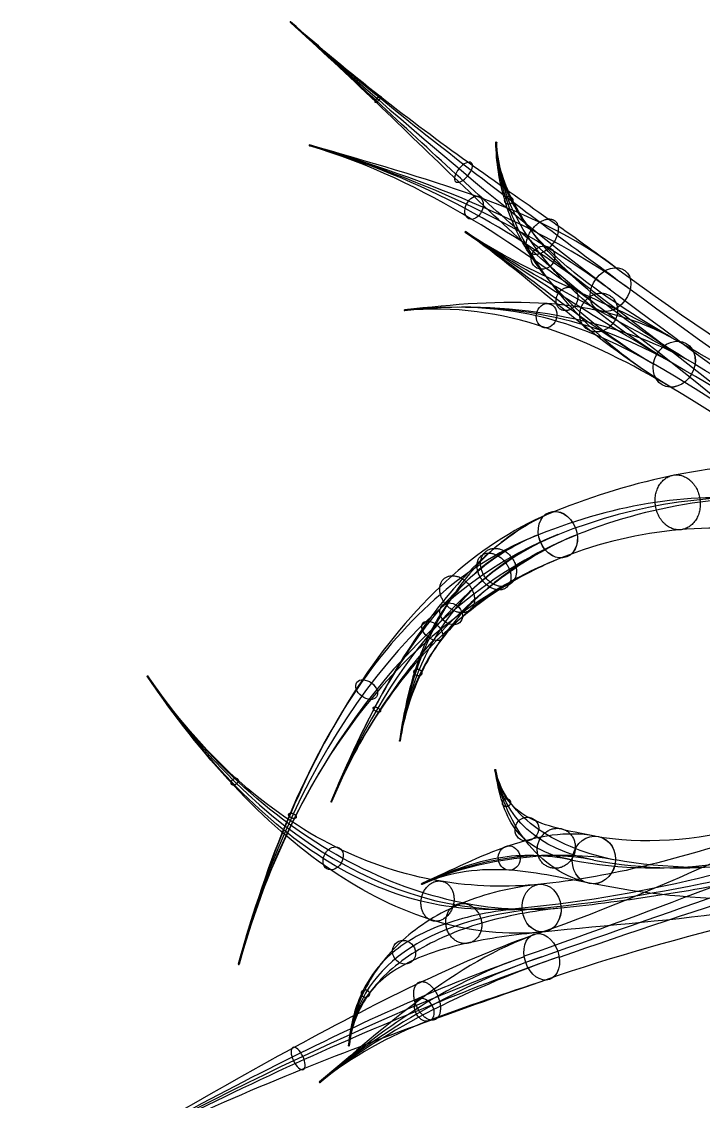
# Model space of a CAD drawing. Header units: inches. Extents: x -26 to 25.3, y -39.2 to 17.5.
# Drawn here: x -26.04 to -11.59, y -13.54 to 9.34 of the extents above; entities that cross this region are included whole.
import ezdxf

# ---------------------------------------------------------------- set-up
doc = ezdxf.new("R2010")
doc.units = ezdxf.units.IN
doc.header["$MEASUREMENT"] = 0
doc.layers.add('Default', color=7, linetype='Continuous', true_color=0xffffff)

msp = doc.modelspace()

# ---------------------------------------------------------------- linework, layer by layer
at = {"layer": 'Default', "extrusion": (0.740267, -0.664038, -0.105161)}
msp.add_circle((-6.636, 53.739, -27.179), 0.01, dxfattribs=at)
at = {"layer": 'Default', "extrusion": (0.770199, -0.226565, -0.596205)}
msp.add_circle((0.82, 34.303, -51.663), 0.01, dxfattribs=at)
at = {"layer": 'Default', "extrusion": (-0.008593, 0.323817, 0.946081)}
msp.add_circle((15.792, 14.202, 63.719), 0.01, dxfattribs=at)
at = {"layer": 'Default', "extrusion": (0.68067, -0.569087, -0.461333)}
msp.add_circle((-5.977, 40.93, -40.147), 0.259, dxfattribs=at)
at = {"layer": 'Default', "extrusion": (-0.657496, 0.315141, 0.684386)}
msp.add_circle((2.244, 28.508, 50.303), 0.259, dxfattribs=at)
at = {"layer": 'Default', "extrusion": (-0.424215, 0.291119, 0.857491)}
msp.add_circle((5.386, 16.372, 59.312), 0.01, dxfattribs=at)
at = {"layer": 'Default', "extrusion": (-0.248031, 0.309193, 0.918085)}
msp.add_circle((8.975, 11.15, 58.027), 0.259, dxfattribs=at)
at = {"layer": 'Default', "extrusion": (-0.526171, 0.394791, 0.753183)}
msp.add_circle((5.208, 24.186, 47.518), 0.508, dxfattribs=at)
msp.add_circle((5.208, 24.186, 47.518), 0.508, dxfattribs=at)
msp.add_circle((5.208, 24.186, 47.518), 0.508, dxfattribs=at)
at = {"layer": 'Default', "extrusion": (-0.586175, -0.065137, 0.807562)}
msp.add_circle((-5.182, 21.17, 58.584), 0.01, dxfattribs=at)
at = {"layer": 'Default', "extrusion": (-0.538437, 0.107465, 0.835785)}
msp.add_circle((-0.13, 17.686, 54.665), 0.259, dxfattribs=at)
at = {"layer": 'Default', "extrusion": (-0.473003, 0.276534, 0.836539)}
for radius in [0.508, 0.508, 0.507, 0.508]:
    msp.add_circle((4.364, 18.208, 48.95), radius, dxfattribs=at)
at = {"layer": 'Default', "extrusion": (-0.571936, -0.227194, 0.788208)}
for radius in [0.508, 0.507, 0.508, 0.508]:
    msp.add_circle((-3.993, 21.454, 50.556), radius, dxfattribs=at)
at = {"layer": 'Default', "extrusion": (-0.350657, -0.457416, 0.817197)}
msp.add_circle((-11.487, 22.344, 53.977), 0.259, dxfattribs=at)
at = {"layer": 'Default', "extrusion": (-0.509794, -0.60085, 0.615703)}
msp.add_circle((-10.909, 35.945, 45.776), 0.259, dxfattribs=at)
at = {"layer": 'Default', "extrusion": (-0.454969, 0.6675, 0.589446)}
msp.add_circle((21.864, 46.933, 45.905), 0.01, dxfattribs=at)
at = {"layer": 'Default', "extrusion": (-0.440729, -0.592952, 0.673918)}
msp.add_circle((-12.157, 33.386, 50.806), 0.259, dxfattribs=at)
at = {"layer": 'Default', "extrusion": (-0.093328, -0.640612, 0.762172)}
msp.add_circle((-16.984, 32.967, 51.848), 0.01, dxfattribs=at)
at = {"layer": 'Default', "extrusion": (-0.067154, 0.373177, 0.925326)}
msp.add_circle((16.9, 26.769, 55.886), 0.01, dxfattribs=at)
at = {"layer": 'Default', "extrusion": (0.359336, 0.870415, -0.336533)}
msp.add_circle((15.258, 50.682, -33.066), 0.01, dxfattribs=at)
at = {"layer": 'Default', "extrusion": (-0.256476, 0.234714, 0.937619)}
msp.add_circle((16.083, 14.485, 56.503), 0.259, dxfattribs=at)
at = {"layer": 'Default', "extrusion": (-0.43165, 0.083302, 0.898187)}
for radius in [0.507, 0.507, 0.508]:
    msp.add_circle((10.912, 13.005, 54.004), radius, dxfattribs=at)
at = {"layer": 'Default', "extrusion": (-0.561021, 0.330148, 0.759116)}
msp.add_circle((17.092, 29.41, 53.492), 0.259, dxfattribs=at)
at = {"layer": 'Default', "extrusion": (-0.449546, -0.062382, 0.891076)}
msp.add_circle((6.148, 11.376, 59.149), 0.259, dxfattribs=at)
at = {"layer": 'Default', "extrusion": (-0.457734, -0.206719, 0.864723)}
msp.add_circle((0.918, 13.848, 63.016), 0.01, dxfattribs=at)
at = {"layer": 'Default', "extrusion": (-0.580766, -0.057994, 0.812002)}
for radius in [0.507, 0.508, 0.507]:
    msp.add_circle((7.908, 18.428, 52.85), radius, dxfattribs=at)
at = {"layer": 'Default', "extrusion": (-0.666068, -0.232055, 0.708875)}
msp.add_circle((4.955, 24.323, 49.437), 0.507, dxfattribs=at)
msp.add_circle((4.955, 24.323, 49.437), 0.507, dxfattribs=at)
msp.add_circle((4.955, 24.323, 49.437), 0.507, dxfattribs=at)
at = {"layer": 'Default', "extrusion": (-0.326724, -0.232969, 0.915957)}
msp.add_circle((-1.958, 4.869, 62.521), 0.259, dxfattribs=at)
at = {"layer": 'Default', "extrusion": (0.237218, 0.861432, -0.449068)}
msp.add_circle((17.847, 49.486, -42.72), 0.01, dxfattribs=at)
at = {"layer": 'Default', "extrusion": (-0.601408, -0.340234, 0.722876)}
msp.add_circle((1.479, 22.869, 54.243), 0.259, dxfattribs=at)
at = {"layer": 'Default', "extrusion": (-0.038063, -0.383258, 0.922857)}
msp.add_circle((-17.79, 11.989, 65.568), 0.01, dxfattribs=at)
at = {"layer": 'Default', "extrusion": (0.818257, 0.387218, -0.424874)}
msp.add_circle((-2.787, 40.779, -45.258), 0.259, dxfattribs=at)
at = {"layer": 'Default', "extrusion": (-0.527076, -0.442942, 0.725254)}
msp.add_circle((-2.628, 22.752, 58.176), 0.01, dxfattribs=at)
at = {"layer": 'Default', "extrusion": (0.67196, 0.735839, 0.083729)}
msp.add_arc((22.751, 43.159, -2.088), 13.589, 96.0578, 139.0986, dxfattribs=at)
at = {"layer": 'Default', "extrusion": (-0.195771, 0.805676, -0.55907)}
msp.add_arc((38.598, 34.545, -23.3), 28.939, 135.9787, 155.2869, dxfattribs=at)
at = {"layer": 'Default', "extrusion": (-0.019896, 0.945873, -0.323926)}
msp.add_arc((-15.879, 63.748, -14.284), 31.711, 332.1549, 359.8979, dxfattribs=at)
at = {"layer": 'Default', "extrusion": (-0.116395, 0.921533, -0.370444)}
msp.add_arc((-149.5, 126.498, -15.526), 179.155, 334.23878, 337.39405, dxfattribs=at)
at = {"layer": 'Default', "extrusion": (0.782211, -0.30516, 0.54316)}
msp.add_arc((-31.783, 51.865, 17.477), 29.394, 355.083, 15.8861, dxfattribs=at)
at = {"layer": 'Default', "extrusion": (0.806176, 0.51342, 0.294075)}
msp.add_arc((258.935, -141.991, 6.153), 315.426, 142.0016, 145.08346, dxfattribs=at)
at = {"layer": 'Default', "extrusion": (0.784601, 0.564163, 0.257141)}
msp.add_arc((-121.381, 126.748, 4.692), 150.404, 324.19369, 329.9567, dxfattribs=at)
at = {"layer": 'Default', "extrusion": (0.81771, -0.081642, 0.569811)}
msp.add_arc((-31.767, 43.34, 18.356), 30.01, 342.497, 16.4328, dxfattribs=at)
at = {"layer": 'Default', "extrusion": (0.792293, 0.095934, 0.602552)}
msp.add_arc((-18.874, 48.193, 20.194), 19.357, 9.021, 55.7583, dxfattribs=at)
at = {"layer": 'Default', "extrusion": (0.819714, -0.122036, 0.559621)}
msp.add_arc((-14.682, 48.387, 17.848), 11.572, 17.9952, 66.0415, dxfattribs=at)
at = {"layer": 'Default', "extrusion": (0.552554, 0.603479, 0.574889)}
msp.add_arc((-4.752, 53.806, 21.467), 15.093, 344.4308, 21.3321, dxfattribs=at)
at = {"layer": 'Default', "extrusion": (0.811486, 0.038174, 0.583123)}
msp.add_arc((10.615, 53.2, 18.748), 19.355, 136.5168, 181.7558, dxfattribs=at)
at = {"layer": 'Default', "extrusion": (-0.568967, 0.747523, -0.342762)}
msp.add_arc((-0.527, 56.645, -16.973), 17.466, 342.961, 9.9379, dxfattribs=at)
at = {"layer": 'Default', "extrusion": (0.808633, -0.156194, 0.5672)}
msp.add_arc((78.082, 66.836, 19.773), 91.492, 189.6184, 198.58459, dxfattribs=at)
at = {"layer": 'Default', "extrusion": (-0.293368, 0.955281, 0.037065)}
msp.add_arc((105.193, -34.83, -3.67), 123.72, 135.18305, 141.36787, dxfattribs=at)
at = {"layer": 'Default', "extrusion": (0.731519, -0.550276, 0.402588)}
msp.add_arc((23.889, 59.734, 16.293), 39.732, 191.1229, 211.4829, dxfattribs=at)
at = {"layer": 'Default', "extrusion": (0.888813, -0.130623, 0.43926)}
msp.add_arc((-38.015, 54.762, 12.557), 27.659, 358.8739, 15.7284, dxfattribs=at)
at = {"layer": 'Default', "extrusion": (0.423605, 0.830252, 0.362271)}
msp.add_arc((-7.881, 65.106, 5.238), 19.474, 330.596, 8.0639, dxfattribs=at)
at = {"layer": 'Default', "extrusion": (-0.499903, 0.844222, -0.193354)}
msp.add_arc((32.088, 37.72, -11.433), 19.139, 95.06, 136.262, dxfattribs=at)
at = {"layer": 'Default', "extrusion": (0.580292, 0.435889, 0.687941)}
msp.add_arc((-29.553, 57.106, 22.63), 30.913, 347.6142, 2.1549, dxfattribs=at)
at = {"layer": 'Default'}
for points, knots in [([(-13.672, 3.195, 51.863), (-14.126, 3.535, 52.513), (-15.111, 4.368, 53.696), (-16.75, 5.915, 55.032), (-18.5, 7.617, 55.912), (-19.725, 8.768, 56.215), (-20.349, 9.328, 56.304)], [0, 0, 0, 0, 2.529359, 5.104122, 7.678885, 10.208244, 10.208244, 10.208244, 10.208244]), ([(-13.974, 3.661, 51.409), (-14.404, 3.984, 52.024), (-15.303, 4.721, 53.204), (-16.808, 6.077, 54.706), (-18.496, 7.644, 55.813), (-19.724, 8.772, 56.202), (-20.348, 9.331, 56.29)], [0, 0, 0, 0, 2.529359, 5.104122, 7.678885, 10.208244, 10.208244, 10.208244, 10.208244]), ([(-13.142, 3.661, 51.99), (-13.599, 4.004, 52.644), (-14.656, 4.785, 53.82), (-16.493, 6.164, 55.11), (-18.431, 7.688, 55.934), (-19.715, 8.778, 56.218), (-20.34, 9.338, 56.307)], [0, 0, 0, 0, 2.529359, 5.104122, 7.678885, 10.208244, 10.208244, 10.208244, 10.208244]), ([(-13.443, 4.127, 51.535), (-13.876, 4.453, 52.156), (-14.847, 5.138, 53.329), (-16.551, 6.326, 54.784), (-18.428, 7.716, 55.836), (-19.715, 8.782, 56.205), (-20.339, 9.341, 56.293)], [0, 0, 0, 0, 2.529359, 5.104122, 7.678885, 10.208244, 10.208244, 10.208244, 10.208244]), ([(-12.648, 2.081, 50.675), (-13.261, 2.44, 51.758), (-14.297, 3.185, 54.031), (-15.314, 4.354, 57.609), (-15.862, 5.554, 61.25), (-15.977, 6.371, 63.677), (-15.988, 6.784, 64.883)], [0, 0, 0, 0, 3.824548, 7.677324, 11.5301, 15.354648, 15.354648, 15.354648, 15.354648]), ([(-12.276, 1.594, 51.047), (-12.88, 1.947, 52.116), (-13.949, 2.743, 54.316), (-15.103, 4.088, 57.748), (-15.802, 5.477, 61.279), (-15.968, 6.361, 63.681), (-15.979, 6.773, 64.887)], [0, 0, 0, 0, 3.824548, 7.677324, 11.5301, 15.354648, 15.354648, 15.354648, 15.354648]), ([(-12.137, 2.569, 50.802), (-12.739, 2.921, 51.866), (-13.819, 3.593, 54.084), (-15.024, 4.578, 57.602), (-15.779, 5.612, 61.234), (-15.965, 6.379, 63.675), (-15.976, 6.792, 64.881)], [0, 0, 0, 0, 3.824548, 7.677324, 11.5301, 15.354648, 15.354648, 15.354648, 15.354648]), ([(-11.765, 2.081, 51.174), (-12.358, 2.428, 52.224), (-13.471, 3.151, 54.369), (-14.813, 4.313, 57.741), (-15.719, 5.535, 61.264), (-15.957, 6.369, 63.679), (-15.968, 6.781, 64.885)], [0, 0, 0, 0, 3.824548, 7.677324, 11.5301, 15.354648, 15.354648, 15.354648, 15.354648]), ([(-4.564, -1.746, 38.361), (-5.342, -1.208, 39.554), (-6.977, -0.396, 42.026), (-9.548, 0.059, 45.809), (-12.156, -0.168, 49.548), (-13.886, -0.698, 51.964), (-14.742, -1.038, 53.144)], [0, 0, 0, 0, 4.419222, 8.887428, 13.355633, 17.774855, 17.774855, 17.774855, 17.774855]), ([(-5.6, -2.686, 38.109), (-6.35, -2.167, 39.261), (-7.865, -1.327, 41.663), (-10.19, -0.704, 45.415), (-12.586, -0.74, 49.176), (-14.242, -1.199, 51.594), (-15.084, -1.534, 52.754)], [0, 0, 0, 0, 4.419222, 8.887428, 13.355633, 17.774855, 17.774855, 17.774855, 17.774855]), ([(-3.916, -2.686, 39.207), (-4.671, -2.164, 40.365), (-6.299, -1.319, 42.714), (-8.945, -0.695, 46.274), (-11.658, -0.733, 49.834), (-13.419, -1.195, 52.188), (-14.263, -1.53, 53.35)], [0, 0, 0, 0, 4.419222, 8.887428, 13.355633, 17.774855, 17.774855, 17.774855, 17.774855]), ([(-14.741, -1.038, 53.145), (-15.505, -1.341, 54.199), (-16.981, -2.28, 56.279), (-18.88, -4.504, 59.1), (-20.392, -7.341, 61.508), (-21.137, -9.51, 62.823), (-21.445, -10.632, 63.407)], [0, 0, 0, 0, 3.905939, 7.894819, 11.883698, 15.789637, 15.789637, 15.789637, 15.789637]), ([(-14.741, -1.038, 53.145), (-15.218, -1.227, 53.803), (-16.168, -1.841, 55.075), (-17.461, -3.303, 56.691), (-18.571, -5.131, 57.96), (-19.194, -6.492, 58.591), (-19.482, -7.189, 58.86)], [0, 0, 0, 0, 2.399091, 4.852084, 7.305077, 9.704168, 9.704168, 9.704168, 9.704168]), ([(-14.741, -1.038, 53.145), (-15.213, -1.225, 53.796), (-16.074, -1.765, 55.124), (-17.053, -2.941, 57.098), (-17.711, -4.355, 59.013), (-17.951, -5.379, 60.251), (-18.026, -5.894, 60.865)], [0, 0, 0, 0, 2.414278, 4.860262, 7.306246, 9.720524, 9.720524, 9.720524, 9.720524]), ([(-15.084, -1.532, 52.754), (-15.83, -1.828, 53.783), (-17.233, -2.687, 55.865), (-19, -4.71, 58.821), (-20.418, -7.384, 61.42), (-21.14, -9.516, 62.81), (-21.449, -10.638, 63.395)], [0, 0, 0, 0, 3.905939, 7.894819, 11.883698, 15.789637, 15.789637, 15.789637, 15.789637]), ([(-14.262, -1.532, 53.35), (-15.005, -1.827, 54.374), (-16.5, -2.681, 56.373), (-18.569, -4.7, 59.107), (-20.297, -7.379, 61.496), (-21.123, -9.515, 62.821), (-21.432, -10.637, 63.406)], [0, 0, 0, 0, 3.905939, 7.894819, 11.883698, 15.789637, 15.789637, 15.789637, 15.789637]), ([(-15.084, -1.532, 52.754), (-15.539, -1.713, 53.381), (-16.404, -2.24, 54.642), (-17.56, -3.495, 56.394), (-18.587, -5.166, 57.866), (-19.197, -6.497, 58.578), (-19.484, -7.193, 58.847)], [0, 0, 0, 0, 2.399091, 4.852084, 7.305077, 9.704168, 9.704168, 9.704168, 9.704168]), ([(-14.262, -1.532, 53.35), (-14.722, -1.715, 53.984), (-15.697, -2.248, 55.186), (-17.158, -3.509, 56.72), (-18.479, -5.174, 57.959), (-19.182, -6.498, 58.591), (-19.469, -7.194, 58.86)], [0, 0, 0, 0, 2.399091, 4.852084, 7.305077, 9.704168, 9.704168, 9.704168, 9.704168]), ([(-15.084, -1.532, 52.754), (-15.554, -1.719, 53.402), (-16.368, -2.196, 54.77), (-17.221, -3.187, 56.886), (-17.757, -4.422, 58.952), (-17.957, -5.388, 60.243), (-18.032, -5.904, 60.856)], [0, 0, 0, 0, 2.414278, 4.860262, 7.306246, 9.720524, 9.720524, 9.720524, 9.720524]), ([(-14.262, -1.532, 53.35), (-14.713, -1.711, 53.971), (-15.594, -2.169, 55.214), (-16.748, -3.146, 57.095), (-17.621, -4.399, 58.993), (-17.939, -5.385, 60.248), (-18.014, -5.9, 60.862)], [0, 0, 0, 0, 2.414278, 4.860262, 7.306246, 9.720524, 9.720524, 9.720524, 9.720524]), ([(-4.952, -3.627, 38.956), (-5.679, -3.124, 40.071), (-7.187, -2.25, 42.351), (-9.587, -1.458, 45.879), (-12.088, -1.305, 49.462), (-13.775, -1.697, 51.818), (-14.604, -2.026, 52.96)], [0, 0, 0, 0, 4.419222, 8.887428, 13.355633, 17.774855, 17.774855, 17.774855, 17.774855]), ([(-14.605, -2.026, 52.959), (-15.33, -2.314, 53.958), (-16.751, -3.088, 55.959), (-18.689, -4.907, 58.828), (-20.324, -7.422, 61.408), (-21.127, -9.521, 62.809), (-21.436, -10.642, 63.393)], [0, 0, 0, 0, 3.905939, 7.894819, 11.883698, 15.789637, 15.789637, 15.789637, 15.789637]), ([(-14.605, -2.026, 52.959), (-15.043, -2.2, 53.561), (-15.932, -2.647, 54.753), (-17.258, -3.702, 56.423), (-18.495, -5.209, 57.864), (-19.184, -6.502, 58.578), (-19.471, -7.198, 58.847)], [0, 0, 0, 0, 2.399091, 4.852084, 7.305077, 9.704168, 9.704168, 9.704168, 9.704168]), ([(-14.605, -2.026, 52.959), (-15.053, -2.204, 53.576), (-15.888, -2.599, 54.86), (-16.916, -3.393, 56.882), (-17.667, -4.466, 58.932), (-17.945, -5.394, 60.24), (-18.02, -5.909, 60.853)], [0, 0, 0, 0, 2.414278, 4.860262, 7.306246, 9.720524, 9.720524, 9.720524, 9.720524]), ([(-15.431, -9.447, 53.375), (-16.163, -9.52, 54.397), (-17.606, -9.419, 56.506), (-19.667, -8.516, 59.635), (-21.604, -6.889, 62.544), (-22.805, -5.374, 64.222), (-23.379, -4.532, 64.966)], [0, 0, 0, 0, 3.782895, 7.64095, 11.499004, 15.281899, 15.281899, 15.281899, 15.281899]), ([(-15.001, -9.954, 53.646), (-15.753, -10.029, 54.697), (-17.288, -9.862, 56.826), (-19.517, -8.756, 59.869), (-21.573, -6.945, 62.624), (-22.801, -5.381, 64.233), (-23.375, -4.539, 64.977)], [0, 0, 0, 0, 3.782895, 7.64095, 11.499004, 15.281899, 15.281899, 15.281899, 15.281899]), ([(-15.035, -8.941, 53.694), (-15.748, -9.012, 54.691), (-17.204, -8.976, 56.71), (-19.401, -8.274, 59.709), (-21.52, -6.831, 62.551), (-22.793, -5.366, 64.223), (-23.367, -4.525, 64.966)], [0, 0, 0, 0, 3.782895, 7.64095, 11.499004, 15.281899, 15.281899, 15.281899, 15.281899]), ([(-14.605, -9.447, 53.965), (-15.338, -9.521, 54.99), (-16.885, -9.419, 57.031), (-19.251, -8.514, 59.943), (-21.489, -6.887, 62.631), (-22.789, -5.374, 64.234), (-23.363, -4.532, 64.978)], [0, 0, 0, 0, 3.782895, 7.64095, 11.499004, 15.281899, 15.281899, 15.281899, 15.281899]), ([(-14.366, -8.429, 54.003), (-14.668, -8.371, 54.63), (-15.158, -8.2, 55.936), (-15.613, -7.789, 57.948), (-15.866, -7.233, 59.94), (-15.963, -6.77, 61.229), (-16.009, -6.515, 61.861)], [0, 0, 0, 0, 2.048751, 4.111793, 6.174836, 8.223586, 8.223586, 8.223586, 8.223586]), ([(-13.927, -8.934, 54.261), (-14.228, -8.876, 54.886), (-14.77, -8.644, 56.158), (-15.387, -8.048, 58.074), (-15.803, -7.306, 59.974), (-15.954, -6.78, 61.234), (-16, -6.526, 61.866)], [0, 0, 0, 0, 2.048751, 4.111793, 6.174836, 8.223586, 8.223586, 8.223586, 8.223586]), ([(-13.891, -7.923, 54.185), (-14.18, -7.867, 54.786), (-14.707, -7.765, 56.021), (-15.337, -7.547, 57.951), (-15.786, -7.171, 59.924), (-15.952, -6.762, 61.227), (-15.997, -6.507, 61.859)], [0, 0, 0, 0, 2.048751, 4.111793, 6.174836, 8.223586, 8.223586, 8.223586, 8.223586]), ([(-13.451, -8.429, 54.443), (-13.74, -8.373, 55.043), (-14.32, -8.21, 56.243), (-15.111, -7.806, 58.077), (-15.723, -7.243, 59.958), (-15.943, -6.772, 61.232), (-15.989, -6.517, 61.864)], [0, 0, 0, 0, 2.048751, 4.111793, 6.174836, 8.223586, 8.223586, 8.223586, 8.223586]), ([(-15.035, -8.941, 53.694), (-15.656, -9.003, 54.562), (-16.782, -9.286, 56.387), (-18.041, -10.087, 59.264), (-18.839, -11.147, 62.198), (-19.066, -11.948, 64.158), (-19.107, -12.352, 65.131)], [0, 0, 0, 0, 3.162211, 6.367253, 9.572295, 12.734506, 12.734506, 12.734506, 12.734506]), ([(-15.431, -9.447, 53.375), (-16.057, -9.51, 54.249), (-17.142, -9.734, 56.126), (-18.254, -10.349, 59.125), (-18.899, -11.222, 62.164), (-19.075, -11.959, 64.153), (-19.115, -12.363, 65.126)], [0, 0, 0, 0, 3.162211, 6.367253, 9.572295, 12.734506, 12.734506, 12.734506, 12.734506]), ([(-14.605, -9.447, 53.965), (-15.204, -9.507, 54.802), (-16.344, -9.721, 56.531), (-17.761, -10.325, 59.286), (-18.757, -11.206, 62.183), (-19.055, -11.956, 64.156), (-19.095, -12.36, 65.128)], [0, 0, 0, 0, 3.162211, 6.367253, 9.572295, 12.734506, 12.734506, 12.734506, 12.734506]), ([(-15.097, -9.985, 52.287), (-15.864, -10.253, 53.104), (-17.517, -10.952, 54.599), (-20.23, -12.359, 56.311), (-23.091, -13.985, 57.449), (-25.056, -15.125, 57.828), (-26.041, -15.686, 57.927)], [0, 0, 0, 0, 3.412712, 6.881478, 10.350244, 13.762956, 13.762956, 13.762956, 13.762956]), ([(-15.001, -9.954, 53.646), (-15.604, -10.014, 54.489), (-16.704, -10.168, 56.269), (-17.975, -10.588, 59.147), (-18.817, -11.28, 62.148), (-19.064, -11.967, 64.151), (-19.104, -12.371, 65.124)], [0, 0, 0, 0, 3.162211, 6.367253, 9.572295, 12.734506, 12.734506, 12.734506, 12.734506]), ([(-15.386, -10.479, 51.853), (-16.126, -10.737, 52.641), (-17.686, -11.354, 54.138), (-20.269, -12.565, 56.008), (-23.08, -14.031, 57.358), (-25.054, -15.131, 57.816), (-26.039, -15.692, 57.914)], [0, 0, 0, 0, 3.412712, 6.881478, 10.350244, 13.762956, 13.762956, 13.762956, 13.762956]), ([(-14.646, -10.479, 52.549), (-15.421, -10.749, 53.374), (-17.145, -11.395, 54.851), (-20.03, -12.623, 56.467), (-23.042, -14.061, 57.494), (-25.049, -15.136, 57.834), (-26.034, -15.697, 57.933)], [0, 0, 0, 0, 3.412712, 6.881478, 10.350244, 13.762956, 13.762956, 13.762956, 13.762956]), ([(-14.935, -10.973, 52.115), (-15.683, -11.233, 52.911), (-17.313, -11.796, 54.39), (-20.069, -12.829, 56.164), (-23.031, -14.107, 57.403), (-25.047, -15.142, 57.822), (-26.032, -15.703, 57.92)], [0, 0, 0, 0, 3.412712, 6.881478, 10.350244, 13.762956, 13.762956, 13.762956, 13.762956])]:
    msp.add_open_spline(points, degree=3, knots=knots, dxfattribs=at)
at = {"layer": 'Default', "extrusion": (0.723453, -0.628026, -0.286703)}
msp.add_rational_spline([(-18.442, 7.717, 55.872), (-18.403, 7.781, 55.828), (-18.449, 7.76, 55.758), (-18.495, 7.74, 55.688), (-18.533, 7.675, 55.731), (-18.571, 7.611, 55.775), (-18.526, 7.632, 55.845), (-18.48, 7.652, 55.916), (-18.442, 7.717, 55.872)], [1, 0.707106781187, 1, 0.707106781187, 1, 0.707106781187, 1, 0.707106781187, 1], degree=2, knots=[0, 0, 0, 0.797179, 0.797179, 1.594358, 1.594358, 2.391537, 2.391537, 3.188717, 3.188717, 3.188717], dxfattribs=at)
at = {"layer": 'Default'}
for points in [[(-13.974, 3.661, 51.409), (-14.815, 4.292, 52.612), (-16.526, 5.444, 55.085), (-18.692, 6.35, 57.364), (-19.945, 6.719, 58.334)], [(-13.672, 3.195, 51.863), (-14.52, 3.831, 53.076), (-16.389, 5.215, 55.336), (-18.688, 6.342, 57.375), (-19.94, 6.71, 58.344)], [(-13.443, 4.127, 51.535), (-14.306, 4.775, 52.77), (-16.312, 5.714, 55.217), (-18.687, 6.361, 57.371), (-19.938, 6.729, 58.34)], [(-13.142, 3.661, 51.99), (-14.011, 4.314, 53.235), (-16.175, 5.486, 55.468), (-18.682, 6.353, 57.381), (-19.933, 6.721, 58.35)], [(-12.648, 2.081, 50.675), (-14.21, 2.994, 53.436), (-15.249, 3.926, 56.462), (-16.643, 4.883, 59.279)], [(-12.276, 1.594, 51.047), (-13.833, 2.504, 53.801), (-15.24, 3.916, 56.467), (-16.635, 4.873, 59.286)], [(-12.137, 2.569, 50.802), (-13.691, 3.478, 53.55), (-15.237, 3.934, 56.46), (-16.632, 4.892, 59.281)], [(-11.765, 2.081, 51.174), (-13.314, 2.987, 53.915), (-15.228, 3.924, 56.464), (-16.625, 4.882, 59.288)], [(-4.564, -1.746, 38.361), (-7.444, 0.245, 42.779), (-10.474, 1.896, 47.275), (-13.448, 4.127, 51.532)], [(-3.916, -2.686, 39.207), (-6.812, -0.684, 43.649), (-10.163, 1.433, 47.726), (-13.14, 3.667, 51.988)], [(-5.6, -2.686, 38.109), (-8.483, -0.693, 42.532), (-11.001, 1.424, 47.153), (-13.975, 3.655, 51.411)], [(-12.648, 2.081, 50.675), (-13.485, 2.57, 52.154), (-15.075, 3.258, 55.264), (-16.886, 3.338, 58.353), (-17.929, 3.222, 59.789)], [(-12.137, 2.569, 50.802), (-12.994, 3.07, 52.317), (-14.863, 3.523, 55.409), (-16.88, 3.348, 58.361), (-17.922, 3.232, 59.796)], [(-12.276, 1.594, 51.047), (-13.102, 2.077, 52.508), (-14.861, 3.001, 55.415), (-16.877, 3.329, 58.357), (-17.921, 3.212, 59.795)], [(-11.765, 2.081, 51.174), (-12.611, 2.577, 52.671), (-14.649, 3.266, 55.559), (-16.871, 3.338, 58.365), (-17.913, 3.222, 59.801)], [(-4.952, -3.627, 38.956), (-7.851, -1.622, 43.402), (-10.689, 0.96, 47.604), (-13.667, 3.195, 51.867)], [(-4.564, -1.746, 38.361), (-7.157, 0.047, 42.339), (-9.74, 1.173, 46.582), (-12.129, 2.569, 50.807)], [(-5.6, -2.686, 38.109), (-8.189, -0.896, 42.081), (-10.259, 0.695, 46.449), (-12.647, 2.091, 50.672)], [(-3.916, -2.686, 39.207), (-6.48, -0.914, 43.14), (-9.384, 0.679, 46.963), (-11.766, 2.072, 51.177)], [(-4.952, -3.627, 38.956), (-7.511, -1.857, 42.882), (-9.903, 0.201, 46.83), (-12.284, 1.594, 51.042)], [(-6.759, -6.536, 42.414), (-9.384, -7.477, 45.897), (-12.121, -8.952, 49.138), (-15.088, -9.986, 52.295)], [(-6.759, -6.536, 42.414), (-8.147, -7.033, 44.256), (-10.898, -8.096, 47.955), (-13.658, -8.803, 51.765), (-15.037, -8.941, 53.693)], [(-6.759, -6.536, 42.414), (-8.114, -7.021, 44.211), (-10.662, -7.91, 47.975), (-12.891, -8.117, 52.089), (-13.896, -7.923, 54.182)], [(-7.434, -7.518, 41.64), (-8.841, -8.022, 43.506), (-11.454, -8.85, 47.436), (-14.044, -9.31, 51.435), (-15.431, -9.449, 53.375)], [(-7.434, -7.518, 41.64), (-10.028, -8.448, 45.082), (-12.43, -9.436, 48.707), (-15.388, -10.467, 51.856)], [(-5.829, -7.518, 42.85), (-8.474, -8.466, 46.359), (-11.672, -9.455, 49.384), (-14.644, -10.491, 52.546)], [(-5.829, -7.518, 42.85), (-7.231, -8.02, 44.709), (-10.232, -8.846, 48.329), (-13.221, -9.307, 52.029), (-14.605, -9.446, 53.965)], [(-7.434, -7.518, 41.64), (-8.84, -8.022, 43.504), (-11.295, -8.682, 47.575), (-13.344, -8.633, 51.876), (-14.367, -8.435, 54.004)], [(-5.829, -7.518, 42.85), (-7.193, -8.007, 44.66), (-9.986, -8.655, 48.337), (-12.442, -8.617, 52.343), (-13.451, -8.422, 54.442)], [(-13.891, -7.923, 54.185), (-14.487, -7.808, 55.427), (-15.713, -8.03, 57.915), (-16.934, -8.645, 60.277), (-17.554, -8.925, 61.449)], [(-14.366, -8.429, 54.003), (-14.95, -8.316, 55.218), (-15.925, -8.287, 57.761), (-16.941, -8.654, 60.269), (-17.562, -8.934, 61.442)], [(-13.451, -8.429, 54.443), (-14.038, -8.315, 55.664), (-15.466, -8.287, 58), (-16.924, -8.654, 60.279), (-17.544, -8.934, 61.451)], [(-13.927, -8.934, 54.261), (-14.501, -8.824, 55.455), (-15.678, -8.545, 57.846), (-16.931, -8.663, 60.271), (-17.552, -8.944, 61.445)], [(-6.504, -8.5, 42.076), (-7.924, -9.009, 43.96), (-10.788, -9.6, 47.811), (-13.607, -9.815, 51.699), (-15, -9.954, 53.647)], [(-6.504, -8.5, 42.076), (-9.118, -9.437, 45.544), (-11.981, -9.94, 48.953), (-14.944, -10.973, 52.107)], [(-6.504, -8.5, 42.076), (-7.919, -9.008, 43.953), (-10.619, -9.427, 47.938), (-12.896, -9.132, 52.13), (-13.921, -8.934, 54.264)], [(-15.097, -9.985, 52.287), (-15.982, -10.293, 53.228), (-17.621, -11.296, 55.085), (-19.036, -12.554, 56.913), (-19.725, -13.132, 57.86)], [(-15.386, -10.479, 51.853), (-16.264, -10.785, 52.788), (-17.754, -11.541, 54.847), (-19.041, -12.563, 56.903), (-19.73, -13.141, 57.851)], [(-14.646, -10.479, 52.549), (-15.51, -10.78, 53.468), (-17.348, -11.527, 55.168), (-19.024, -12.561, 56.914), (-19.714, -13.141, 57.863)], [(-14.935, -10.973, 52.115), (-15.792, -11.271, 53.027), (-17.48, -11.772, 54.93), (-19.029, -12.57, 56.904), (-19.719, -13.15, 57.854)]]:
    msp.add_open_spline(points, degree=3, dxfattribs=at)
at = {"layer": 'Default', "extrusion": (-0.128813, 0.318865, 0.939006)}
msp.add_rational_spline([(-15.629, 5.543, 61.29), (-15.616, 5.625, 61.264), (-15.701, 5.634, 61.249), (-15.787, 5.644, 61.234), (-15.8, 5.562, 61.26), (-15.814, 5.48, 61.286), (-15.728, 5.47, 61.301), (-15.643, 5.461, 61.316), (-15.629, 5.543, 61.29)], [1, 0.707106781187, 1, 0.707106781187, 1, 0.707106781187, 1, 0.707106781187, 1], degree=2, knots=[0, 0, 0, 0.797179, 0.797179, 1.594358, 1.594358, 2.391537, 2.391537, 3.188717, 3.188717, 3.188717], dxfattribs=at)
at = {"layer": 'Default', "extrusion": (0.61353, -0.489786, -0.619428)}
msp.add_rational_spline([(-14.687, 4.811, 53.731), (-14.562, 5.186, 53.559), (-14.878, 5.158, 53.268), (-15.195, 5.129, 52.977), (-15.32, 4.754, 53.149), (-15.445, 4.38, 53.322), (-15.128, 4.408, 53.613), (-14.811, 4.437, 53.904), (-14.687, 4.811, 53.731)], [1, 0.707106781187, 1, 0.707106781187, 1, 0.707106781187, 1, 0.707106781187, 1], degree=2, knots=[0, 0, 0, 0.797179, 0.797179, 1.594358, 1.594358, 2.391537, 2.391537, 3.188717, 3.188717, 3.188717], dxfattribs=at)
at = {"layer": 'Default', "extrusion": (0.450082, -0.283544, -0.846776)}
msp.add_rational_spline([(-14.252, 3.462, 55.2), (-14.216, 3.71, 55.136), (-14.444, 3.712, 55.014), (-14.672, 3.714, 54.892), (-14.708, 3.466, 54.956), (-14.745, 3.218, 55.02), (-14.516, 3.216, 55.142), (-14.288, 3.214, 55.264), (-14.252, 3.462, 55.2)], [1, 0.707106781187, 1, 0.707106781187, 1, 0.707106781187, 1, 0.707106781187, 1], degree=2, knots=[0, 0, 0, 0.797179, 0.797179, 1.594358, 1.594358, 2.391537, 2.391537, 3.188717, 3.188717, 3.188717], dxfattribs=at)
at = {"layer": 'Default', "extrusion": (0.363588, -0.294962, -0.883629)}
msp.add_rational_spline([(-13.412, 3.161, 54.386), (-13.35, 3.572, 54.274), (-13.746, 3.587, 54.106), (-14.142, 3.601, 53.939), (-14.204, 3.19, 54.05), (-14.267, 2.779, 54.162), (-13.871, 2.765, 54.329), (-13.475, 2.75, 54.497), (-13.412, 3.161, 54.386)], [1, 0.707106781187, 1, 0.707106781187, 1, 0.707106781187, 1, 0.707106781187, 1], degree=2, knots=[0, 0, 0, 0.797179, 0.797179, 1.594358, 1.594358, 2.391537, 2.391537, 3.188717, 3.188717, 3.188717], dxfattribs=at)
at = {"layer": 'Default', "extrusion": (-0.575299, -0.082352, 0.813787)}
msp.add_rational_spline([(-11.656, -0.844, 49.843), (-11.687, -0.261, 49.881), (-12.164, -0.264, 49.543), (-12.641, -0.267, 49.206), (-12.611, -0.85, 49.168), (-12.58, -1.432, 49.131), (-12.103, -1.429, 49.468), (-11.626, -1.426, 49.806), (-11.656, -0.844, 49.843)], [1, 0.707106781187, 1, 0.707106781187, 1, 0.707106781187, 1, 0.707106781187, 1], degree=2, knots=[0, 0, 0, 1.57865, 1.57865, 3.157301, 3.157301, 4.735951, 4.735951, 6.314601, 6.314601, 6.314601], dxfattribs=at)
at = {"layer": 'Default', "extrusion": (0.468064, 0.346038, -0.813126)}
msp.add_rational_spline([(-15.56, -2.213, 55.208), (-15.646, -1.809, 55.33), (-16.017, -1.822, 55.112), (-16.388, -1.834, 54.893), (-16.302, -2.238, 54.77), (-16.216, -2.642, 54.648), (-15.846, -2.629, 54.867), (-15.475, -2.617, 55.085), (-15.56, -2.213, 55.208)], [1, 0.707106781187, 1, 0.707106781187, 1, 0.707106781187, 1, 0.707106781187, 1], degree=2, knots=[0, 0, 0, 0.797179, 0.797179, 1.594358, 1.594358, 2.391537, 2.391537, 3.188717, 3.188717, 3.188717], dxfattribs=at)
at = {"layer": 'Default', "extrusion": (0.553318, 0.421203, -0.718629)}
msp.add_rational_spline([(-15.685, -2.316, 55.128), (-15.793, -1.925, 55.274), (-16.135, -1.921, 55.012), (-16.478, -1.918, 54.751), (-16.37, -2.309, 54.604), (-16.263, -2.7, 54.458), (-15.92, -2.704, 54.72), (-15.577, -2.707, 54.981), (-15.685, -2.316, 55.128)], [1, 0.707106781187, 1, 0.707106781187, 1, 0.707106781187, 1, 0.707106781187, 1], degree=2, knots=[0, 0, 0, 0.797179, 0.797179, 1.594358, 1.594358, 2.391537, 2.391537, 3.188717, 3.188717, 3.188717], dxfattribs=at)
at = {"layer": 'Default', "extrusion": (0.517738, 0.416819, -0.747134)}
msp.add_rational_spline([(-16.455, -2.791, 56.307), (-16.56, -2.399, 56.453), (-16.913, -2.402, 56.207), (-17.267, -2.405, 55.96), (-17.162, -2.797, 55.814), (-17.057, -3.189, 55.668), (-16.704, -3.186, 55.915), (-16.35, -3.183, 56.161), (-16.455, -2.791, 56.307)], [1, 0.707106781187, 1, 0.707106781187, 1, 0.707106781187, 1, 0.707106781187, 1], degree=2, knots=[0, 0, 0, 0.797179, 0.797179, 1.594358, 1.594358, 2.391537, 2.391537, 3.188717, 3.188717, 3.188717], dxfattribs=at)
at = {"layer": 'Default', "extrusion": (0.224048, 0.556815, -0.79985)}
msp.add_rational_spline([(-17.558, -4.443, 58.999), (-17.583, -4.372, 59.042), (-17.664, -4.382, 59.012), (-17.745, -4.392, 58.982), (-17.72, -4.464, 58.939), (-17.695, -4.535, 58.897), (-17.614, -4.525, 58.927), (-17.533, -4.514, 58.957), (-17.558, -4.443, 58.999)], [1, 0.707106781187, 1, 0.707106781187, 1, 0.707106781187, 1, 0.707106781187, 1], degree=2, knots=[0, 0, 0, 0.797179, 0.797179, 1.594358, 1.594358, 2.391537, 2.391537, 3.188717, 3.188717, 3.188717], dxfattribs=at)
at = {"layer": 'Default', "extrusion": (0.443439, 0.753626, -0.485191)}
msp.add_rational_spline([(-18.444, -5.242, 57.919), (-18.484, -5.185, 57.971), (-18.55, -5.182, 57.915), (-18.616, -5.178, 57.86), (-18.576, -5.235, 57.809), (-18.536, -5.291, 57.758), (-18.47, -5.295, 57.813), (-18.404, -5.298, 57.868), (-18.444, -5.242, 57.919)], [1, 0.707106781187, 1, 0.707106781187, 1, 0.707106781187, 1, 0.707106781187, 1], degree=2, knots=[0, 0, 0, 0.797179, 0.797179, 1.594358, 1.594358, 2.391537, 2.391537, 3.188717, 3.188717, 3.188717], dxfattribs=at)
at = {"layer": 'Default', "extrusion": (0.517522, -0.510393, -0.686782)}
msp.add_rational_spline([(-21.456, -6.767, 62.602), (-21.43, -6.692, 62.566), (-21.499, -6.693, 62.514), (-21.568, -6.693, 62.463), (-21.594, -6.767, 62.498), (-21.621, -6.842, 62.534), (-21.551, -6.841, 62.585), (-21.482, -6.841, 62.637), (-21.456, -6.767, 62.602)], [1, 0.707106781187, 1, 0.707106781187, 1, 0.707106781187, 1, 0.707106781187, 1], degree=2, knots=[0, 0, 0, 0.797179, 0.797179, 1.594358, 1.594358, 2.391537, 2.391537, 3.188717, 3.188717, 3.188717], dxfattribs=at)
at = {"layer": 'Default', "extrusion": (-0.16261, 0.306307, 0.937942)}
msp.add_rational_spline([(-15.677, -7.218, 59.968), (-15.668, -7.135, 59.942), (-15.754, -7.13, 59.926), (-15.839, -7.126, 59.91), (-15.849, -7.209, 59.935), (-15.858, -7.292, 59.961), (-15.772, -7.296, 59.977), (-15.687, -7.301, 59.993), (-15.677, -7.218, 59.968)], [1, 0.707106781187, 1, 0.707106781187, 1, 0.707106781187, 1, 0.707106781187, 1], degree=2, knots=[0, 0, 0, 0.797179, 0.797179, 1.594358, 1.594358, 2.391537, 2.391537, 3.188717, 3.188717, 3.188717], dxfattribs=at)
at = {"layer": 'Default', "extrusion": (0.345055, 0.744017, -0.572168)}
msp.add_rational_spline([(-20.227, -7.488, 61.446), (-20.264, -7.431, 61.499), (-20.336, -7.433, 61.452), (-20.408, -7.436, 61.405), (-20.372, -7.494, 61.352), (-20.335, -7.551, 61.299), (-20.263, -7.549, 61.346), (-20.191, -7.546, 61.393), (-20.227, -7.488, 61.446)], [1, 0.707106781187, 1, 0.707106781187, 1, 0.707106781187, 1, 0.707106781187, 1], degree=2, knots=[0, 0, 0, 0.797179, 0.797179, 1.594358, 1.594358, 2.391537, 2.391537, 3.188717, 3.188717, 3.188717], dxfattribs=at)
at = {"layer": 'Default', "extrusion": (-0.346765, 0.159852, 0.92423)}
msp.add_rational_spline([(-14.305, -8.184, 56.244), (-14.276, -7.759, 56.181), (-14.679, -7.755, 56.029), (-15.081, -7.75, 55.877), (-15.11, -8.175, 55.94), (-15.138, -8.599, 56.003), (-14.736, -8.604, 56.155), (-14.333, -8.609, 56.306), (-14.305, -8.184, 56.244)], [1, 0.707106781187, 1, 0.707106781187, 1, 0.707106781187, 1, 0.707106781187, 1], degree=2, knots=[0, 0, 0, 0.797179, 0.797179, 1.594358, 1.594358, 2.391537, 2.391537, 3.188717, 3.188717, 3.188717], dxfattribs=at)
at = {"layer": 'Default', "extrusion": (-0.582295, 0.136856, 0.801375)}
msp.add_rational_spline([(-16.876, -9.297, 56.985), (-16.842, -8.87, 56.937), (-17.19, -8.871, 56.683), (-17.539, -8.871, 56.43), (-17.574, -9.298, 56.478), (-17.608, -9.725, 56.526), (-17.26, -9.725, 56.779), (-16.911, -9.725, 57.032), (-16.876, -9.297, 56.985)], [1, 0.707106781187, 1, 0.707106781187, 1, 0.707106781187, 1, 0.707106781187, 1], degree=2, knots=[0, 0, 0, 0.797179, 0.797179, 1.594358, 1.594358, 2.391537, 2.391537, 3.188717, 3.188717, 3.188717], dxfattribs=at)
at = {"layer": 'Default', "extrusion": (-0.460733, -0.146858, 0.875305)}
msp.add_rational_spline([(-16.288, -9.766, 56.545), (-16.323, -9.34, 56.598), (-16.703, -9.346, 56.397), (-17.084, -9.352, 56.195), (-17.049, -9.778, 56.142), (-17.014, -10.204, 56.089), (-16.634, -10.198, 56.29), (-16.253, -10.192, 56.492), (-16.288, -9.766, 56.545)], [1, 0.707106781187, 1, 0.707106781187, 1, 0.707106781187, 1, 0.707106781187, 1], degree=2, knots=[0, 0, 0, 0.797179, 0.797179, 1.594358, 1.594358, 2.391537, 2.391537, 3.188717, 3.188717, 3.188717], dxfattribs=at)
at = {"layer": 'Default', "extrusion": (-0.183872, -0.31279, 0.931855)}
msp.add_rational_spline([(-18.669, -11.252, 62.207), (-18.681, -11.17, 62.232), (-18.766, -11.176, 62.214), (-18.85, -11.183, 62.195), (-18.838, -11.265, 62.169), (-18.826, -11.347, 62.144), (-18.741, -11.341, 62.163), (-18.657, -11.334, 62.182), (-18.669, -11.252, 62.207)], [1, 0.707106781187, 1, 0.707106781187, 1, 0.707106781187, 1, 0.707106781187, 1], degree=2, knots=[0, 0, 0, 0.797179, 0.797179, 1.594358, 1.594358, 2.391537, 2.391537, 3.188717, 3.188717, 3.188717], dxfattribs=at)
at = {"layer": 'Default', "extrusion": (-0.753697, -0.314074, 0.57732)}
msp.add_rational_spline([(-17.179, -11.432, 54.74), (-17.274, -11.023, 54.837), (-17.541, -11.005, 54.499), (-17.807, -10.986, 54.161), (-17.712, -11.395, 54.063), (-17.616, -11.804, 53.966), (-17.35, -11.822, 54.304), (-17.083, -11.84, 54.642), (-17.179, -11.432, 54.74)], [1, 0.707106781187, 1, 0.707106781187, 1, 0.707106781187, 1, 0.707106781187, 1], degree=2, knots=[0, 0, 0, 0.797179, 0.797179, 1.594358, 1.594358, 2.391537, 2.391537, 3.188717, 3.188717, 3.188717], dxfattribs=at)

doc.saveas('drawing.dxf')
